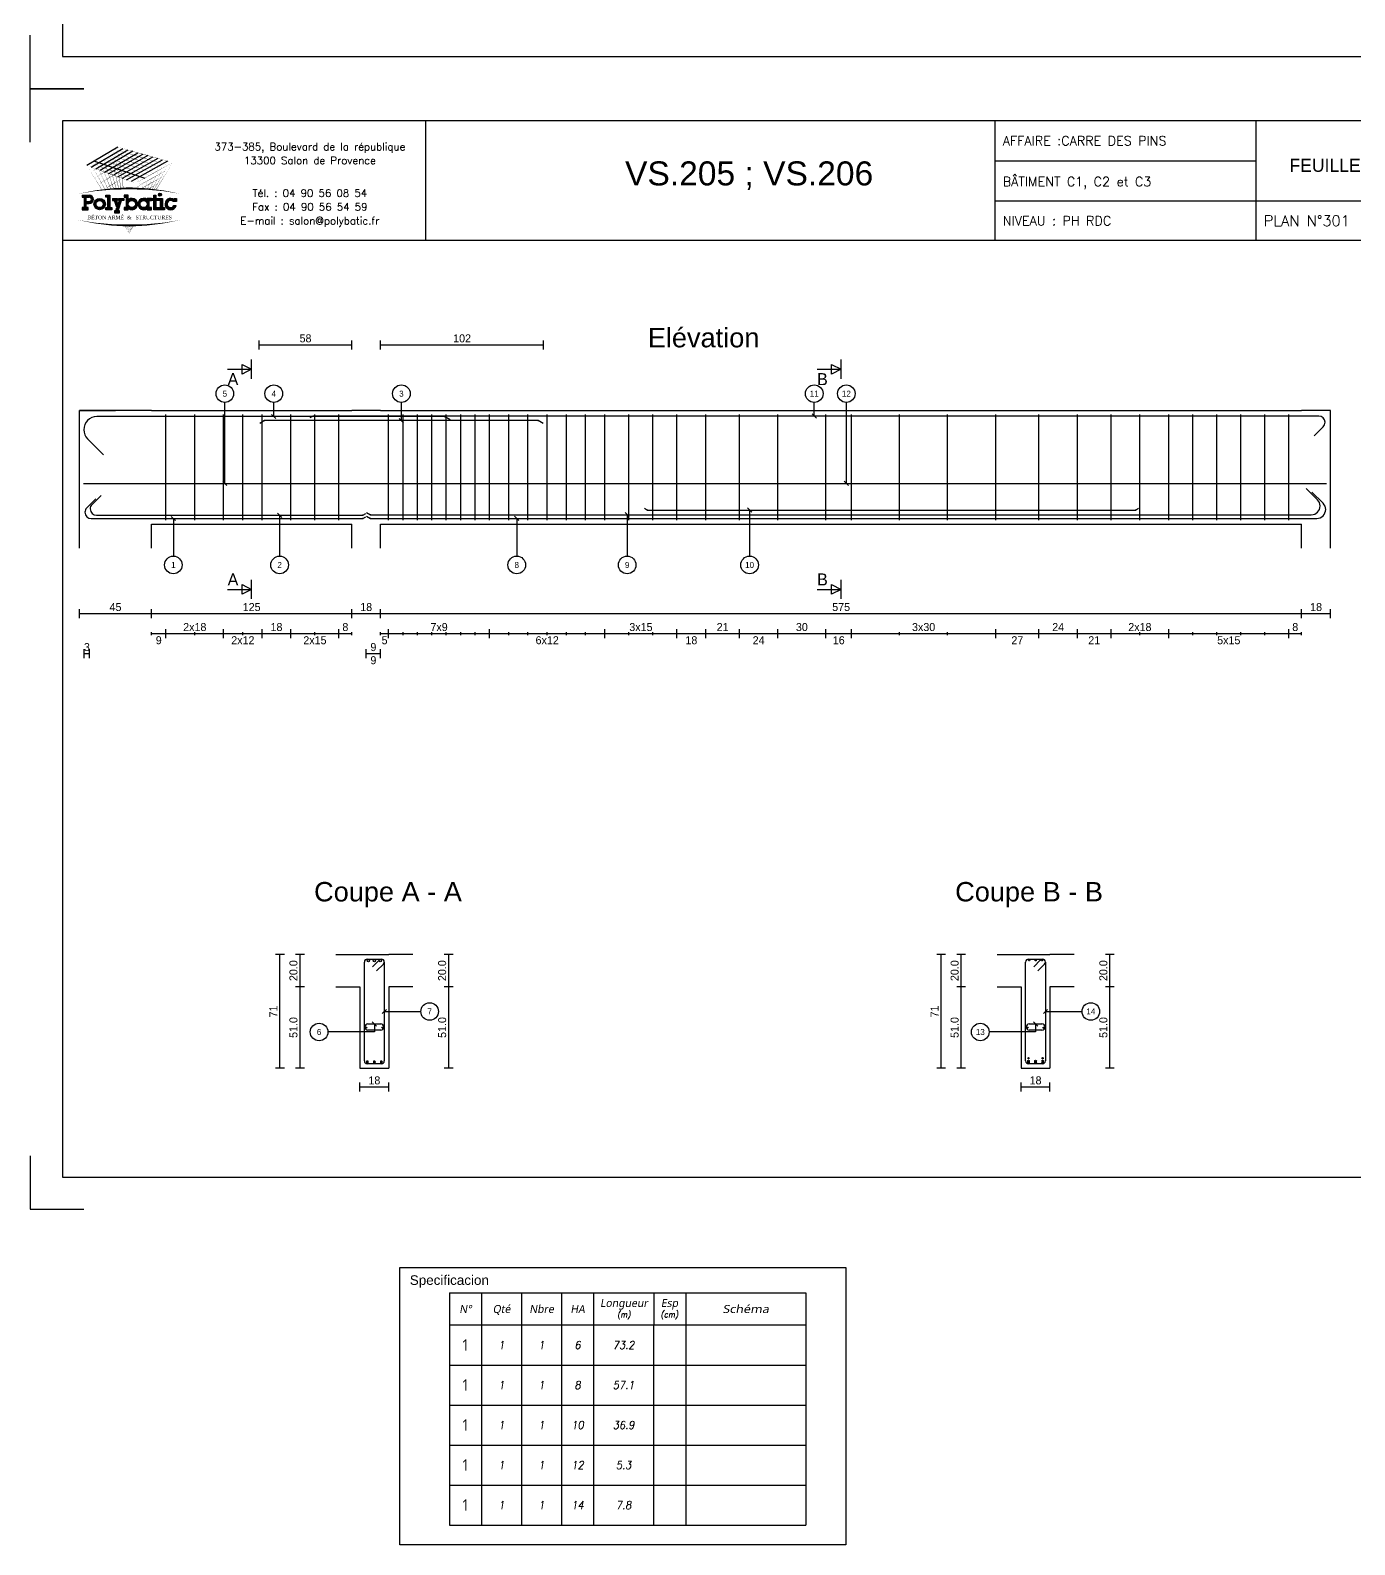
# Model space of a CAD drawing. Header units: metres. Extents: x -5618 to 118954, y -306 to 4637.
# Drawn here: x 111615 to 112442, y -306 to 640 of the extents above; entities that cross this region are included whole.
import ezdxf
from ezdxf.enums import TextEntityAlignment as Align

# ---------------------------------------------------------------- set-up
doc = ezdxf.new("R2010")
doc.units = ezdxf.units.M
for name, color, linetype in [('1', 7, 'Continuous'), ('104', 7, 'Continuous'), ('173', 7, 'Continuous'), ('5', 7, 'Continuous'), ('6', 7, 'Continuous'), ('7', 7, 'Continuous'), ('GO-FER-HA', 140, 'Continuous'), ('GO-TEXTE', 9, 'Continuous'), ('GO-TEXTE-FER', 3, 'Continuous')]:
    doc.layers.add(name, color=color, linetype=linetype)
doc.styles.add('ARIAL', font='ARIAL.TTF')
doc.styles.add('POLYBATIC', font='TIMES.TTF')
doc.styles.add('schéma', font='simplex.shx')
doc.styles.add('Tableau', font='romans.shx', dxfattribs={"width": 0.9, "oblique": 10})
doc.styles.add('Tableau2', font='trebuc.TTF', dxfattribs={"width": 0.9, "oblique": 10})

# ---------------------------------------------------------------- blocks, each defined once
blk = doc.blocks.new('A$C492E529B')
for color, points in [(140, [(1.413, 0.725, 1), (1.563, 0.725, 1)]), (256, [(-0.938, 0.7), (-1.138, 0.7), (-1.138, 0.6), (-1.038, 0.6), (-1.038, 0.1), (-1.138, 0.1), (-1.138, 0), (-0.838, 0), (-0.838, 0.1), (-0.938, 0.1)]), (256, [(-0.367, 0.45), (-0.268, 0.45), (-0.268, 0.55), (-0.523, 0.55), (-0.523, 0.45), (-0.473, 0.45), (-0.543, 0.253), (-0.612, 0.45), (-0.562, 0.45), (-0.562, 0.55), (-0.818, 0.55), (-0.818, 0.45), (-0.718, 0.45), (-0.595, 0.101), (-0.648, -0.05), (-0.718, -0.05), (-0.718, -0.15), (-0.468, -0.15), (-0.468, -0.05), (-0.543, -0.05)]), (256, [(1.393, 0.55), (1.292, 0.55), (1.292, 0.7), (1.193, 0.7), (1.193, 0.55), (1.093, 0.55), (1.093, 0.45), (1.193, 0.45), (1.193, 0), (1.393, 0), (1.393, 0.1), (1.292, 0.1), (1.292, 0.45), (1.393, 0.45)]), (256, [(1.613, 0.55), (1.413, 0.55), (1.413, 0.45), (1.513, 0.45), (1.513, 0.1), (1.413, 0.1), (1.413, 0), (1.712, 0), (1.712, 0.1), (1.613, 0.1)]), (256, [(2.13, 0.4), (2.283, 0.4), (2.283, 0.55), (2.183, 0.55), (2.183, 0.487, 3.359496), (2.272, 0.2), (2.166, 0.2, -3.125802)])]:
    blk.add_hatch(color=color).paths.add_polyline_path(points)
h = blk.add_hatch(color=256)
h.paths.add_polyline_path([(-1.983, 0.1), (-2.083, 0.1), (-2.083, 0.3), (-1.933, 0.3, 1), (-1.933, 0.7), (-2.283, 0.7), (-2.283, 0.6), (-2.183, 0.6), (-2.183, 0.1), (-2.283, 0.1), (-2.283, 0), (-1.983, 0)])
h.paths.add_polyline_path([(-2.083, 0.4), (-2.083, 0.6), (-1.933, 0.6, -1), (-1.933, 0.4)], flags=16)
h = blk.add_hatch(color=256)
h.paths.add_polyline_path([(-1.158, 0.275, 1), (-1.708, 0.275, 1)])
h.paths.add_polyline_path([(-1.608, 0.275, -1), (-1.258, 0.275, -1)], flags=16)
h = blk.add_hatch(color=256)
h.paths.add_polyline_path([(-0.047, 0.487), (-0.047, 0.7), (-0.248, 0.7), (-0.248, 0.6), (-0.147, 0.6), (-0.147, 0.1), (-0.248, 0.1), (-0.248, 0), (-0.047, 0), (-0.047, 0.063, 2.12132)])
h.paths.add_polyline_path([(-0.047, 0.275, -1), (0.303, 0.275, -1)], flags=16)
h = blk.add_hatch(color=256)
h.paths.add_polyline_path([(1.073, 0.1), (0.973, 0.1), (0.973, 0.45), (1.073, 0.45), (1.073, 0.55), (0.873, 0.55), (0.873, 0.487, 2.12132), (0.873, 0.063), (0.873, 0), (1.073, 0)])
h.paths.add_polyline_path([(0.523, 0.275, -1), (0.873, 0.275, -1)], flags=16)
for p, q in [((-0.595, 0.101), (-0.718, 0.45)), ((-0.648, -0.05), (-0.595, 0.101)), ((-0.543, 0.253), (-0.612, 0.45)), ((-0.543, -0.05), (-0.367, 0.45)), ((-0.543, 0.253), (-0.473, 0.45)), ((0.873, 0.55), (0.873, 0.487)), ((1.073, 0.55), (0.873, 0.55)), ((0.873, 0.063), (0.873, 0)), ((0.973, 0.1), (0.973, 0.45)), ((0.973, 0.45), (1.073, 0.45)), ((1.073, 0.1), (0.973, 0.1)), ((1.073, 0.45), (1.073, 0.55)), ((1.073, 0), (1.073, 0.1)), ((2.166, 0.2), (2.272, 0.2)), ((0.873, 0), (1.073, 0))]:
    blk.add_line(p, q)
for points in [[(-2.283, 0.7), (-1.933, 0.7)], [(-2.283, 0.7), (-2.283, 0.6), (-2.183, 0.6), (-2.183, 0.1), (-2.283, 0.1), (-2.283, 0), (-1.983, 0), (-1.983, 0.1), (-2.083, 0.1), (-2.083, 0.3), (-1.933, 0.3)], [(-2.083, 0.4), (-2.083, 0.6), (-1.933, 0.6)], [(-2.083, 0.4), (-1.933, 0.4)], [(-1.138, 0.7), (-0.938, 0.7), (-0.938, 0.1), (-0.838, 0.1), (-0.838, 0), (-1.138, 0), (-1.138, 0.1), (-1.038, 0.1), (-1.038, 0.6), (-1.138, 0.6), (-1.138, 0.7)], [(-0.818, 0.55), (-0.562, 0.55)], [(-0.818, 0.55), (-0.818, 0.45), (-0.718, 0.45)], [(-0.612, 0.45), (-0.562, 0.45), (-0.562, 0.55)], [(-0.523, 0.55), (-0.268, 0.55), (-0.268, 0.45), (-0.367, 0.45)], [(-0.473, 0.45), (-0.523, 0.45), (-0.523, 0.55)], [(-0.248, 0.7), (-0.248, 0.6), (-0.147, 0.6), (-0.147, 0.1), (-0.248, 0.1), (-0.248, 0), (-0.047, 0), (-0.047, 0.063)], [(-0.047, 0.487), (-0.047, 0.7), (-0.248, 0.7)], [(1.093, 0.55), (1.193, 0.55), (1.193, 0.7), (1.292, 0.7), (1.292, 0.55), (1.393, 0.55), (1.393, 0.45), (1.292, 0.45), (1.292, 0.1), (1.393, 0.1), (1.393, 0), (1.193, 0), (1.193, 0.45), (1.093, 0.45)], [(1.093, 0.45), (1.093, 0.55)], [(1.413, 0.45), (1.413, 0.55), (1.613, 0.55), (1.613, 0.1), (1.712, 0.1), (1.712, 0), (1.413, 0), (1.413, 0.1), (1.513, 0.1), (1.513, 0.45), (1.413, 0.45)], [(2.183, 0.487), (2.183, 0.55), (2.283, 0.55), (2.283, 0.4), (2.13, 0.4)], [(-0.648, -0.05), (-0.718, -0.05), (-0.718, -0.15), (-0.468, -0.15), (-0.468, -0.05), (-0.543, -0.05)]]:
    blk.add_lwpolyline(points)
at = {"color": 140}
blk.add_circle((1.488, 0.725), 0.075, dxfattribs=at)
for centre, radius in [((-1.433, 0.275), 0.275), ((-1.433, 0.275), 0.175), ((0.128, 0.275), 0.175), ((0.698, 0.275), 0.175)]:
    blk.add_circle(centre, radius)
for centre, radius, start, end in [((-1.933, 0.5), 0.2, 270, 90), ((-1.933, 0.5), 0.1, 270, 90), ((0.128, 0.275), 0.275, 230.4788, 129.5212), ((0.698, 0.275), 0.275, 50.4788, 309.5212), ((2.008, 0.275), 0.275, 50.4788, 344.17338), ((2.008, 0.275), 0.175, 45.58469, 334.62307)]:
    blk.add_arc(centre, radius, start, end)
blk = doc.blocks.new('POLYBATIC')
at = {"color": 140}
for p, q in [((-0.43, 3.281), (-1.602, 2.578)), ((-1.435, 2.518), (-0.241, 3.228)), ((-1.268, 2.457), (-0.053, 3.175)), ((0.135, 3.121), (-1.101, 2.397)), ((-0.934, 2.337), (0.323, 3.068)), ((-0.767, 2.276), (0.511, 3.015)), ((0.7, 2.962), (-0.6, 2.216)), ((-0.433, 2.156), (0.888, 2.908)), ((-1.309, 2.754), (0.586, 2.109)), ((1.076, 2.855), (-0.266, 2.095)), ((-0.099, 2.035), (1.264, 2.802)), ((1.452, 2.749), (0.067, 1.974))]:
    blk.add_line(p, q, dxfattribs=at)
for points in [[(-1.602, 2.578, 0, 0.0156, 0), (-1.016, 2.93, 0, 0, 0)], [(-1.435, 2.518, 0, 0.0156, 0), (-0.838, 2.873, 0, 0, 0)], [(-1.016, 2.93, 0.0156, 0, 0), (-0.43, 3.281, 0, 0, 0)], [(-0.039, 2.617, 0.0156, 0, 0), (-1.016, 2.93, 0, 0, 0)], [(-0.589, 1.7, 0.0131, 0, 0), (-1.016, 2.93, 0, 0, 0)], [(-0.391, 2.983, 0, 0.0156, 0), (-0.923, 2.663, 0, 0, 0)], [(0.122, 2.71, 0.0156, 0, 0), (-0.869, 3.018, 0, 0, 0)], [(-0.491, 1.706, 0.0136, 0, 0), (-0.869, 3.018, 0, 0, 0)], [(-0.838, 2.873, 0.0156, 0, 0), (-0.241, 3.228, 0, 0, 0)], [(0.283, 2.803, 0.0156, 0, 0), (-0.723, 3.105, 0, 0, 0)], [(-0.398, 1.71, 0.014, 0, 0), (-0.723, 3.105, 0, 0, 0)], [(-0.661, 2.816, 0.0156, 0, 0), (-0.053, 3.175, 0, 0, 0)], [(0.444, 2.896, 0.0156, 0, 0), (-0.576, 3.193, 0, 0, 0)], [(-0.309, 1.714, 0.0145, 0, 0), (-0.576, 3.193, 0, 0, 0)], [(-0.483, 2.759, 0.0156, 0, 0), (0.135, 3.121, 0, 0, 0)], [(0.605, 2.988, 0.0156, 0, 0), (-0.43, 3.281, 0, 0, 0)], [(-0.225, 1.716, 0.0149, 0, 0), (-0.43, 3.281, 0, 0, 0)], [(-0.305, 2.702, 0.0156, 0, 0), (0.323, 3.068, 0, 0, 0)], [(-0.128, 2.646, 0.0156, 0, 0), (0.511, 3.015, 0, 0, 0)], [(0.05, 2.589, 0.0156, 0, 0), (0.7, 2.962, 0, 0, 0)], [(0.227, 2.532, 0.0156, 0, 0), (0.888, 2.908, 0, 0, 0)], [(1.465, 2.598, 0, 0.0156, 0), (0.444, 2.896, 0, 0, 0)], [(1.641, 2.695, 0, 0.0156, 0), (0.605, 2.988, 0, 0, 0)], [(-0.684, 2.246, 0.0156, 0, 0), (-1.602, 2.578, 0, 0, 0)], [(-1.031, 1.66, 0.0111, 0, 0), (-1.602, 2.578, 0, 0, 0)], [(-1.456, 2.344, 0, 0.0156, 0), (-0.923, 2.663, 0, 0, 0)], [(-0.522, 2.339, 0.0156, 0, 0), (-1.455, 2.666, 0, 0, 0)], [(-0.913, 1.673, 0.0116, 0, 0), (-1.455, 2.666, 0, 0, 0)], [(-1.31, 2.109, 0, 0.0156, 0), (-0.831, 2.397, 0, 0, 0)], [(-0.361, 2.432, 0.0156, 0, 0), (-1.309, 2.754, 0, 0, 0)], [(-0.8, 1.684, 0.0121, 0, 0), (-1.309, 2.754, 0, 0, 0)], [(-1.268, 2.457, 0, 0.0156, 0), (-0.661, 2.816, 0, 0, 0)], [(-0.2, 2.524, 0.0156, 0, 0), (-1.162, 2.842, 0, 0, 0)], [(-0.692, 1.693, 0.0126, 0, 0), (-1.162, 2.842, 0, 0, 0)], [(-1.101, 2.397, 0, 0.0156, 0), (-0.483, 2.759, 0, 0, 0)], [(-0.934, 2.337, 0, 0.0156, 0), (-0.305, 2.702, 0, 0, 0)], [(-0.352, 2.685, 0, 0.0156, 0), (-0.831, 2.397, 0, 0, 0)], [(-0.767, 2.276, 0, 0.0156, 0), (-0.128, 2.646, 0, 0, 0)], [(-0.312, 2.386, 0, 0.0156, 0), (-0.739, 2.131, 0, 0, 0)], [(-0.6, 2.216, 0, 0.0156, 0), (0.05, 2.589, 0, 0, 0)], [(0.41, 2.012, 0, 0.0156, 0), (-0.522, 2.339, 0, 0, 0)], [(-0.433, 2.156, 0, 0.0156, 0), (0.227, 2.532, 0, 0, 0)], [(0.586, 2.109, 0, 0.0156, 0), (-0.361, 2.432, 0, 0, 0)], [(-0.266, 2.095, 0, 0.0156, 0), (0.405, 2.475, 0, 0, 0)], [(0.762, 2.207, 0, 0.0156, 0), (-0.2, 2.524, 0, 0, 0)], [(-0.099, 2.035, 0, 0.0156, 0), (0.582, 2.418, 0, 0, 0)], [(0.937, 2.305, 0, 0.0156, 0), (-0.039, 2.617, 0, 0, 0)], [(0.067, 1.974, 0, 0.0156, 0), (0.76, 2.362, 0, 0, 0)], [(1.113, 2.402, 0, 0.0156, 0), (0.122, 2.71, 0, 0, 0)], [(0.234, 1.914, 0, 0.0156, 0), (0.937, 2.305, 0, 0, 0)], [(1.289, 2.5, 0, 0.0156, 0), (0.283, 2.803, 0, 0, 0)], [(0.405, 2.475, 0.0156, 0, 0), (1.076, 2.855, 0, 0, 0)], [(0.582, 2.418, 0.0156, 0, 0), (1.264, 2.802, 0, 0, 0)], [(0.689, 1.693, 0.0083, 0, 0), (0.937, 2.305, 0, 0, 0)], [(0.76, 2.362, 0.0156, 0, 0), (1.452, 2.749, 0, 0, 0)], [(0.781, 1.685, 0.00933, 0, 0), (1.113, 2.402, 0, 0, 0)], [(0.852, 2.095, 0.0156, 0, 0), (1.491, 2.45, 0, 0, 0)], [(0.865, 1.678, 0.0103, 0, 0), (1.289, 2.5, 0, 0, 0)], [(0.937, 2.305, 0.0156, 0, 0), (1.641, 2.695, 0, 0, 0)], [(0.942, 1.67, 0.0112, 0, 0), (1.465, 2.598, 0, 0, 0)], [(1.012, 1.663, 0.012, 0, 0), (1.641, 2.695, 0, 0, 0)], [(-1.953, 1.508, 0, 0.0781, -0.053843), (0, 1.719, 0, 0, 0)], [(-1.165, 1.875, 0, 0.0156, 0), (-0.739, 2.131, 0, 0, 0)], [(-1.019, 1.641, 0, 0.0156, 0), (-0.646, 1.864, 0, 0, 0)], [(0.234, 1.914, 0, 0.0156, 0), (-0.684, 2.246, 0, 0, 0)], [(-0.273, 2.088, 0, 0.0156, 0), (-0.646, 1.864, 0, 0, 0)], [(-0.234, 1.79, 0, 0.00638, 0), (-0.365, 1.711, 0, 0.00638, 0)], [(1.953, 1.508, 0, 0.0781, 0.053843), (0, 1.719, 0, 0, 0)], [(0.213, 1.74, 0, 0.0156, 0), (0.852, 2.095, 0, 0, 0)], [(0.21, 1.716, 0.00323, 0, 0), (0.234, 1.914, 0, 0, 0)], [(0.349, 1.712, 0.00465, 0, 0), (0.41, 2.012, 0, 0, 0)], [(0.447, 1.708, 0.00693, 0.0156, 0), (0.767, 1.886, 0, 0, 0)], [(0.474, 1.706, 0.00597, 0, 0), (0.586, 2.109, 0, 0, 0)], [(0.587, 1.7, 0.00718, 0, 0), (0.762, 2.207, 0, 0, 0)], [(0.68, 1.675, 0.0156, 0, 0), (1.193, 1.96, 0, 0, 0)], [(0.765, 1.884, 0.0156, 0, 0), (1.342, 2.205, 0, 0, 0)], [(0.96, 1.668, 0.00293, 0, 0), (1.044, 1.715, 0, 0, 0)], [(-1.953, 0.523, 0, 0.0781, 0.053843), (0, 0.312, 0, 0, 0)], [(0, 0, 0, 0.00381, 0), (-0.195, 0.315, 0, 0.00381, 0)], [(0, 0, 0, 0.00368, 0), (-0.171, 0.314, 0, 0.00368, 0)], [(0, 0, 0, 0.00356, 0), (-0.149, 0.314, 0, 0.00356, 0)], [(0, 0, 0, 0.00345, 0), (-0.128, 0.313, 0, 0.00345, 0)], [(0, 0, 0, 0.00334, 0), (-0.109, 0.313, 0, 0.00334, 0)], [(0, 0, 0, 0.00324, 0), (-0.09, 0.313, 0, 0.00324, 0)], [(0, 0, 0, 0.00315, 0), (-0.073, 0.313, 0, 0.00315, 0)], [(0, 0, 0, 0.00306, 0), (-0.056, 0.313, 0, 0.00306, 0)], [(0, 0, 0, 0.00306, 0), (-0.056, 0.313, 0, 0.00306, 0)], [(0, 0, 0, 0.00298, 0), (-0.041, 0.313, 0, 0.00298, 0)], [(1.953, 0.523, 0, 0.0781, -0.053843), (0, 0.312, 0, 0, 0)], [(0, 0, 0, 0.0051, 0), (0.038, 0.313, 0, 0.0051, 0)], [(0, 0, 0, 0.00425, 0), (0.127, 0.313, 0, 0.00425, 0)], [(0, 0, 0, 0.00408, 0), (0.145, 0.314, 0, 0.00408, 0)], [(0, 0, 0, 0.00392, 0), (0.162, 0.314, 0, 0.00392, 0)], [(0, 0, 0, 0.00378, 0), (0.177, 0.314, 0, 0.00378, 0)], [(0, 0, 0, 0.00365, 0), (0.191, 0.315, 0, 0.00365, 0)], [(0, 0, 0, 0.00486, 0), (0.064, 0.313, 0, 0.00486, 0)], [(0, 0, 0, 0.00464, 0), (0.087, 0.313, 0, 0.00464, 0)], [(0, 0, 0, 0.00443, 0), (0.108, 0.313, 0, 0.00443, 0)]]:
    blk.add_lwpolyline(points, format="xyseb", dxfattribs=at)
at = {"color": 5, "xscale": 0.78125, "yscale": 0.78125, "zscale": 0.78125}
blk.add_blockref('A$C492E529B', (0, 0.91), dxfattribs=at)
at = {"lineweight": 60, "style": 'POLYBATIC'}
for s, p in [('BÉTON ARMÉ', (-1.587, 0.547)), ('STRUCTURES', (0.24, 0.547))]:
    blk.add_text(s, height=0.1406, dxfattribs=at).set_placement(p)
at = {"color": 140, "style": 'POLYBATIC'}
blk.add_text('&', height=0.141, dxfattribs=at).set_placement((0, 0.547), align=Align.CENTER)
blk = doc.blocks.new('Désignation')
at = {"layer": 'GO-TEXTE-FER'}
for p, q in [((0, 0.8), (8.9, 0.8)), ((0, 0.8), (0, 0)), ((0.8, 0.8), (0.8, 0)), ((1.8, 0.8), (1.8, 0)), ((2.8, 0.8), (2.8, 0)), ((3.6, 0.8), (3.6, 0)), ((5.1, 0.8), (5.1, 0)), ((5.9, 0.8), (5.9, 0)), ((8.9, 0.8), (8.9, 0)), ((0, 0), (8.9, 0))]:
    blk.add_line(p, q, dxfattribs=at)
at = {"layer": 'GO-TEXTE-FER', "style": 'Tableau2', "oblique": 10}
for s, p in [('N°', (0.4, 0.4)), ('Qté', (1.3, 0.4)), ('Nbre', (2.3, 0.4)), ('HA', (3.2, 0.4)), ('Longueur', (4.356, 0.55)), ('Esp', (5.494, 0.55))]:
    blk.add_text(s, height=0.2, dxfattribs=at).set_placement(p, align=Align.MIDDLE_CENTER)
at = {"layer": 'GO-TEXTE-FER', "style": 'Tableau2', "oblique": 10, "width": 1.2}
blk.add_text('Schéma', height=0.2, dxfattribs=at).set_placement((7.4, 0.4), align=Align.MIDDLE_CENTER)
at = {"layer": 'GO-TEXTE-FER', "color": 7, "style": 'Tableau', "oblique": 10, "width": 0.9}
for s, p in [('(m)', (4.356, 0.265)), ('(cm)', (5.494, 0.265))]:
    blk.add_text(s, height=0.15, dxfattribs=at).set_placement(p, align=Align.MIDDLE_CENTER)
blk = doc.blocks.new('Spécial')
at = {"layer": 'GO-TEXTE-FER'}
for p, q in [((0, 0), (0, -1)), ((0, 0), (8.9, 0)), ((0.8, 0), (0.8, -1)), ((1.8, 0), (1.8, -1)), ((2.8, 0), (2.8, -1)), ((3.6, 0), (3.6, -1)), ((5.1, 0), (5.1, -1)), ((5.9, 0), (5.9, -1)), ((8.9, 0), (8.9, -1)), ((0, -1), (8.9, -1))]:
    blk.add_line(p, q, dxfattribs=at)
at = {"layer": 'GO-TEXTE-FER', "style": 'Tableau2', "width": 0.9}
blk.add_attdef('NUMERO', text='', height=0.28, dxfattribs=at).set_placement((0.4, -0.5), align=Align.MIDDLE_CENTER)
at = {"layer": 'GO-TEXTE-FER', "style": 'Tableau', "oblique": 10, "width": 0.9}
for tag, p in [('QUANTITE', (1.3, -0.5)), ('NOMBRE', (2.3, -0.5)), ('NUANCE', (3.2, -0.5)), ('LONGUEUR', (4.35, -0.5)), ('ESPACEMENTS', (5.5, -0.5))]:
    blk.add_attdef(tag, text='', height=0.2, dxfattribs=at).set_placement(p, align=Align.MIDDLE_CENTER)

msp = doc.modelspace()

# ---------------------------------------------------------------- linework, layer by layer
for p, q in [((112217.17, 583.81), (112217.17, 508.87)), ((112380.14, 583.84), (112380.14, 508.87)), ((112217.17, 558.81), (112380.14, 558.81)), ((112217.17, 533.82), (112380.14, 533.82)), ((112380.14, 533.84), (112584.99, 533.84))]:
    msp.add_line(p, q)
for points in [[(111635.08, 1573.71), (111635.08, 623.81), (112994.95, 623.81), (112994.95, 1573.71)], [(111635.08, 583.81), (111635.08, -76.12), (112584.99, -76.12), (112584.99, 583.81)], [(111845.72, -132.43), (112124.25, -132.43), (112124.25, -305.68), (111845.72, -305.68)]]:
    msp.add_lwpolyline(points, close=True)
for points in [[(111648.42, 603.81), (111615.09, 603.81), (111615.09, 637.14)], [(111615.09, 570.48), (111615.09, 603.81), (111648.42, 603.81)], [(111861.73, 583.81), (111861.73, 508.87)], [(112584.99, 508.87), (111635.08, 508.87)], [(111615.09, -62.79), (111615.09, -96.12), (111648.42, -96.12)]]:
    msp.add_lwpolyline(points)
at = {"layer": '1', "color": 1}
for points in [[(111648.27, 357.21), (111824.77, 357.21)], [(111824.77, 357.21), (112424.27, 357.21)], [(112418.66, 347.05), (112411.59, 354.12)], [(112422.16, 344.8), (112415.09, 351.87)], [(111655.97, 347.63), (111650.31, 341.97)], [(111652.47, 341.26), (111652.47, 341.26)], [(111659.27, 349.68), (111653.61, 344.02)], [(111998.42, 341.76), (112000.41, 340.61)], [(112000.41, 340.61), (112304.99, 340.61)], [(112304.99, 340.61), (112306.98, 341.76)], [(112420.27, 343.16), (112420.27, 343.16)], [(112423.77, 340.91), (112423.77, 340.91)], [(111649.17, 339.21), (111649.17, 339.21)], [(111653.07, 335.31), (111822.58, 335.31)], [(111656.37, 337.36), (111822.58, 337.36)], [(111822.58, 337.36), (111824.57, 338.51)], [(111822.58, 335.31), (111824.57, 336.46)], [(111825.02, 339.1), (111827.5, 337.66)], [(111825.02, 336.85), (111827.5, 335.41)], [(111827.5, 337.66), (112414.77, 337.66)], [(111827.5, 335.41), (112418.27, 335.41)], [(111825.88, 19.59), (111833.88, 19.59)], [(112238.65, 19.59), (112246.65, 19.59)], [(111823.98, 17.69), (111823.98, 17.69)], [(111830.88, 15.79), (111825.88, 15.79)], [(111833.88, 15.79), (111828.88, 15.79)], [(111835.78, 17.69), (111835.78, 17.69)], [(112236.75, 17.69), (112236.75, 17.69)], [(112243.65, 15.79), (112238.65, 15.79)], [(112246.65, 15.79), (112241.65, 15.79)], [(112248.55, 17.69), (112248.55, 17.69)]]:
    msp.add_lwpolyline(points, dxfattribs=at)
for centre, radius in [((111824.78, 17.29), 0.4), ((111834.98, 17.29), 0.4), ((112237.55, 17.29), 0.4), ((112247.75, 17.29), 0.4), ((111825.48, -3.81), 0.4), ((111825.48, -4.61), 0.4), ((111829.88, -3.81), 0.4), ((111829.88, -4.61), 0.4), ((111834.28, -3.81), 0.4), ((111834.28, -4.61), 0.4), ((112238.25, -3.51), 0.5), ((112238.25, -4.51), 0.5), ((112238.25, -1.81), 0.4), ((112242.65, -3.51), 0.5), ((112242.65, -4.51), 0.5), ((112247.05, -3.51), 0.5), ((112247.05, -4.51), 0.5), ((112247.05, -1.81), 0.4)]:
    msp.add_circle(centre, radius, dxfattribs=at)
for centre, radius, start, end in [((111653.07, 339.21), 3.9, 135, 180), ((111656.37, 341.26), 3.9, 135, 180), ((111656.37, 341.26), 3.9, 180, 270), ((112414.77, 343.16), 5.5, 270, 0), ((112418.27, 340.91), 5.5, 270, 0), ((112414.77, 343.16), 5.5, 0, 45), ((112418.27, 340.91), 5.5, 0, 45), ((111653.07, 339.21), 3.9, 180, 270), ((111825.88, 17.69), 1.9, 90, 180), ((111833.88, 17.69), 1.9, 0, 90), ((112238.65, 17.69), 1.9, 90, 180), ((112246.65, 17.69), 1.9, 0, 90), ((111825.88, 17.69), 1.9, 180, 270), ((111833.88, 17.69), 1.9, 270, 0), ((112238.65, 17.69), 1.9, 180, 270), ((112246.65, 17.69), 1.9, 270, 0)]:
    msp.add_arc(centre, radius, start, end, dxfattribs=at)
for p in [(112000.41, 340.61), (112304.99, 340.61), (111822.58, 337.36), (111822.58, 335.31), (111827.5, 337.66), (111827.5, 335.41)]:
    msp.add_point(p, dxfattribs=at)
at = {"layer": '104', "color": 104}
for points in [[(111738.27, 428.56), (111753.27, 428.56)], [(111753.27, 422.56), (111753.27, 434.56)], [(112106.27, 428.56), (112121.27, 428.56)], [(112121.27, 422.56), (112121.27, 434.56)], [(111753.27, 285.06), (111753.27, 297.06)], [(112121.27, 285.06), (112121.27, 297.06)], [(111738.27, 291.06), (111753.27, 291.06)], [(112106.27, 291.06), (112121.27, 291.06)]]:
    msp.add_lwpolyline(points, dxfattribs=at)
for points in [[(111753.27, 428.56), (111747.27, 425.56), (111747.27, 431.56), (111753.27, 428.56)], [(112121.27, 428.56), (112115.27, 425.56), (112115.27, 431.56), (112121.27, 428.56)], [(111753.27, 291.06), (111747.27, 288.06), (111747.27, 294.06), (111753.27, 291.06)], [(112121.27, 291.06), (112115.27, 288.06), (112115.27, 294.06), (112121.27, 291.06)]]:
    msp.add_lwpolyline(points, close=True, dxfattribs=at)
at = {"layer": '173', "color": 173}
for points in [[(111873.67, 399.01), (111656.67, 399.01)], [(111699.77, 334.31), (111699.77, 400.31)], [(111717.77, 334.31), (111717.77, 400.31)], [(111735.77, 334.31), (111735.77, 400.31)], [(111747.77, 334.31), (111747.77, 400.31)], [(111759.77, 334.31), (111759.77, 400.31)], [(111777.77, 334.31), (111777.77, 400.31)], [(111791.68, 399.31), (111789.69, 398.17)], [(112419.47, 399.31), (111791.68, 399.31)], [(111792.77, 334.31), (111792.77, 400.31)], [(111807.77, 334.31), (111807.77, 400.31)], [(111838.77, 334.31), (111838.77, 400.31)], [(111847.77, 334.31), (111847.77, 400.31)], [(111856.77, 334.31), (111856.77, 400.31)], [(111865.77, 334.31), (111865.77, 400.31)], [(111877.15, 397.01), (111873.67, 399.01)], [(111874.77, 334.31), (111874.77, 400.31)], [(111883.77, 334.31), (111883.77, 400.31)], [(111892.77, 334.31), (111892.77, 400.31)], [(111901.77, 334.31), (111901.77, 400.31)], [(111913.77, 334.31), (111913.77, 400.31)], [(111925.77, 334.31), (111925.77, 400.31)], [(111937.77, 334.31), (111937.77, 400.31)], [(111949.77, 334.31), (111949.77, 400.31)], [(111961.77, 334.31), (111961.77, 400.31)], [(111973.77, 334.31), (111973.77, 400.31)], [(111988.77, 334.31), (111988.77, 400.31)], [(112003.77, 334.31), (112003.77, 400.31)], [(112018.77, 334.31), (112018.77, 400.31)], [(112036.77, 334.31), (112036.77, 400.31)], [(112057.77, 334.31), (112057.77, 400.31)], [(112081.77, 334.31), (112081.77, 400.31)], [(112111.77, 334.31), (112111.77, 400.31)], [(112127.77, 334.31), (112127.77, 400.31)], [(112157.77, 334.31), (112157.77, 400.31)], [(112187.77, 334.31), (112187.77, 400.31)], [(112217.77, 334.31), (112217.77, 400.31)], [(112244.77, 334.31), (112244.77, 400.31)], [(112268.77, 334.31), (112268.77, 400.31)], [(112289.77, 334.31), (112289.77, 400.31)], [(112307.77, 334.31), (112307.77, 400.31)], [(112325.77, 334.31), (112325.77, 400.31)], [(112340.77, 334.31), (112340.77, 400.31)], [(112355.77, 334.31), (112355.77, 400.31)], [(112370.77, 334.31), (112370.77, 400.31)], [(112385.77, 334.31), (112385.77, 400.31)], [(112400.77, 334.31), (112400.77, 400.31)], [(111648.47, 390.81), (111648.47, 390.81)], [(112416.57, 387), (112422.22, 392.66)], [(112423.37, 395.41), (112423.37, 395.41)], [(111650.87, 385.02), (111660.77, 375.12)], [(111823.68, -3.51), (111823.68, 58.29)], [(111825.48, 60.09), (111834.28, 60.09)], [(111828.77, 55.32), (111833.01, 59.57)], [(111835.55, 57.02), (111831.31, 52.78)], [(111834.28, 60.09), (111834.28, 60.09)], [(111836.08, 58.29), (111836.08, -3.51)], [(111836.08, 58.29), (111836.08, 58.29)], [(112236.45, -3.51), (112236.45, 58.29)], [(112238.25, 60.09), (112247.05, 60.09)], [(112241.54, 55.32), (112245.78, 59.57)], [(112248.33, 57.02), (112244.08, 52.78)], [(112247.05, 60.09), (112247.05, 60.09)], [(112248.85, 58.29), (112248.85, -3.51)], [(112248.85, 58.29), (112248.85, 58.29)], [(111834.28, -5.31), (111825.48, -5.31)], [(112247.05, -5.31), (112238.25, -5.31)]]:
    msp.add_lwpolyline(points, dxfattribs=at)
for centre, radius in [((111826.18, 59.09), 0.7), ((111829.88, 59.09), 0.7), ((111833.58, 59.09), 0.7), ((112238.65, 59.39), 0.4), ((112242.65, 59.39), 0.4), ((112246.65, 59.39), 0.4)]:
    msp.add_circle(centre, radius, dxfattribs=at)
for centre, radius, start, end in [((111656.67, 390.81), 8.2, 90, 180), ((112419.47, 395.41), 3.9, 0, 90), ((111656.67, 390.81), 8.2, 180, 225), ((112419.47, 395.41), 3.9, 315, 0), ((111825.48, 58.29), 1.8, 90, 180), ((111834.28, 58.29), 1.8, 90, 135), ((111834.28, 58.29), 1.8, 0, 90), ((111834.28, 58.29), 1.8, 315, 0), ((112238.25, 58.29), 1.8, 90, 180), ((112247.05, 58.29), 1.8, 90, 135), ((112247.05, 58.29), 1.8, 0, 90), ((112247.05, 58.29), 1.8, 315, 0), ((111825.48, -3.51), 1.8, 180, 270), ((111834.28, -3.51), 1.8, 270, 0), ((112238.25, -3.51), 1.8, 180, 270), ((112247.05, -3.51), 1.8, 270, 0)]:
    msp.add_arc(centre, radius, start, end, dxfattribs=at)
for p in [(111791.68, 399.31), (111873.67, 399.01)]:
    msp.add_point(p, dxfattribs=at)
at = {"layer": '5', "color": 5}
for points in [[(111758.04, 440.98), (111758.04, 446.48)], [(111815.77, 440.98), (111815.77, 446.48)], [(111833.77, 440.98), (111833.77, 446.48)], [(111935.49, 440.98), (111935.49, 446.48)], [(111758.04, 443.73), (111815.77, 443.73)], [(111833.77, 443.73), (111935.49, 443.73)], [(111761.32, 396.46), (111758.34, 394.75)], [(111932.22, 396.46), (111761.32, 396.46)], [(111935.19, 394.75), (111932.22, 396.46)], [(111645.77, 273.15), (111645.77, 278.65)], [(111645.77, 275.9), (111690.77, 275.9)], [(111690.77, 273.15), (111690.77, 278.65)], [(111690.77, 275.9), (111815.77, 275.9)], [(111815.77, 273.15), (111815.77, 278.65)], [(111815.77, 275.9), (111833.77, 275.9)], [(111833.77, 273.15), (111833.77, 278.65)], [(111833.77, 275.9), (112408.77, 275.9)], [(112408.77, 273.15), (112408.77, 278.65)], [(112408.77, 275.9), (112426.77, 275.9)], [(112426.77, 273.15), (112426.77, 278.65)], [(111699.77, 260.65), (111699.77, 266.15)], [(111735.77, 260.65), (111735.77, 266.15)], [(111759.77, 260.65), (111759.77, 266.15)], [(111777.77, 260.65), (111777.77, 266.15)], [(111807.77, 260.65), (111807.77, 266.15)], [(111838.77, 260.65), (111838.77, 266.15)], [(111901.77, 260.65), (111901.77, 266.15)], [(111973.77, 260.65), (111973.77, 266.15)], [(112018.77, 260.65), (112018.77, 266.15)], [(112036.77, 260.65), (112036.77, 266.15)], [(112057.77, 260.65), (112057.77, 266.15)], [(112081.77, 260.65), (112081.77, 266.15)], [(112111.77, 260.65), (112111.77, 266.15)], [(112127.77, 260.65), (112127.77, 266.15)], [(112217.77, 260.65), (112217.77, 266.15)], [(112244.77, 260.65), (112244.77, 266.15)], [(112268.77, 260.65), (112268.77, 266.15)], [(112289.77, 260.65), (112289.77, 266.15)], [(112325.77, 260.65), (112325.77, 266.15)], [(112400.77, 260.65), (112400.77, 266.15)], [(111690.77, 262.48), (111690.77, 264.31)], [(111690.77, 263.4), (111699.77, 263.4)], [(111699.77, 262.48), (111699.77, 264.31)], [(111699.77, 263.4), (111717.77, 263.4)], [(111699.77, 263.4), (111735.77, 263.4)], [(111717.77, 262.48), (111717.77, 264.31)], [(111717.77, 263.4), (111735.77, 263.4)], [(111735.77, 262.48), (111735.77, 264.31)], [(111735.77, 263.4), (111747.77, 263.4)], [(111735.77, 263.4), (111759.77, 263.4)], [(111747.77, 262.48), (111747.77, 264.31)], [(111747.77, 263.4), (111759.77, 263.4)], [(111759.77, 262.48), (111759.77, 264.31)], [(111759.77, 263.4), (111777.77, 263.4)], [(111777.77, 262.48), (111777.77, 264.31)], [(111777.77, 263.4), (111792.77, 263.4)], [(111777.77, 263.4), (111807.77, 263.4)], [(111792.77, 262.48), (111792.77, 264.31)], [(111792.77, 263.4), (111807.77, 263.4)], [(111807.77, 262.48), (111807.77, 264.31)], [(111807.77, 263.4), (111815.77, 263.4)], [(111815.77, 262.48), (111815.77, 264.31)], [(111833.77, 262.48), (111833.77, 264.31)], [(111833.77, 263.4), (111838.77, 263.4)], [(111838.77, 262.48), (111838.77, 264.31)], [(111838.77, 263.4), (111847.77, 263.4)], [(111838.77, 263.4), (111901.77, 263.4)], [(111847.77, 262.48), (111847.77, 264.31)], [(111847.77, 263.4), (111856.77, 263.4)], [(111856.77, 262.48), (111856.77, 264.31)], [(111856.77, 263.4), (111865.77, 263.4)], [(111865.77, 262.48), (111865.77, 264.31)], [(111865.77, 263.4), (111874.77, 263.4)], [(111874.77, 262.48), (111874.77, 264.31)], [(111874.77, 263.4), (111883.77, 263.4)], [(111883.77, 262.48), (111883.77, 264.31)], [(111883.77, 263.4), (111892.77, 263.4)], [(111892.77, 262.48), (111892.77, 264.31)], [(111892.77, 263.4), (111901.77, 263.4)], [(111901.77, 262.48), (111901.77, 264.31)], [(111901.77, 263.4), (111913.77, 263.4)], [(111901.77, 263.4), (111973.77, 263.4)], [(111913.77, 262.48), (111913.77, 264.31)], [(111913.77, 263.4), (111925.77, 263.4)], [(111925.77, 262.48), (111925.77, 264.31)], [(111925.77, 263.4), (111937.77, 263.4)], [(111937.77, 262.48), (111937.77, 264.31)], [(111937.77, 263.4), (111949.77, 263.4)], [(111949.77, 262.48), (111949.77, 264.31)], [(111949.77, 263.4), (111961.77, 263.4)], [(111961.77, 262.48), (111961.77, 264.31)], [(111961.77, 263.4), (111973.77, 263.4)], [(111973.77, 262.48), (111973.77, 264.31)], [(111973.77, 263.4), (111988.77, 263.4)], [(111973.77, 263.4), (112018.77, 263.4)], [(111988.77, 262.48), (111988.77, 264.31)], [(111988.77, 263.4), (112003.77, 263.4)], [(112003.77, 262.48), (112003.77, 264.31)], [(112003.77, 263.4), (112018.77, 263.4)], [(112018.77, 262.48), (112018.77, 264.31)], [(112018.77, 263.4), (112036.77, 263.4)], [(112036.77, 262.48), (112036.77, 264.31)], [(112036.77, 263.4), (112057.77, 263.4)], [(112057.77, 262.48), (112057.77, 264.31)], [(112057.77, 263.4), (112081.77, 263.4)], [(112081.77, 262.48), (112081.77, 264.31)], [(112081.77, 263.4), (112111.77, 263.4)], [(112111.77, 262.48), (112111.77, 264.31)], [(112111.77, 263.4), (112127.77, 263.4)], [(112127.77, 262.48), (112127.77, 264.31)], [(112127.77, 263.4), (112157.77, 263.4)], [(112127.77, 263.4), (112217.77, 263.4)], [(112157.77, 262.48), (112157.77, 264.31)], [(112157.77, 263.4), (112187.77, 263.4)], [(112187.77, 262.48), (112187.77, 264.31)], [(112187.77, 263.4), (112217.77, 263.4)], [(112217.77, 262.48), (112217.77, 264.31)], [(112217.77, 263.4), (112244.77, 263.4)], [(112244.77, 262.48), (112244.77, 264.31)], [(112244.77, 263.4), (112268.77, 263.4)], [(112268.77, 262.48), (112268.77, 264.31)], [(112268.77, 263.4), (112289.77, 263.4)], [(112289.77, 262.48), (112289.77, 264.31)], [(112289.77, 263.4), (112307.77, 263.4)], [(112289.77, 263.4), (112325.77, 263.4)], [(112307.77, 262.48), (112307.77, 264.31)], [(112307.77, 263.4), (112325.77, 263.4)], [(112325.77, 262.48), (112325.77, 264.31)], [(112325.77, 263.4), (112340.77, 263.4)], [(112325.77, 263.4), (112400.77, 263.4)], [(112340.77, 262.48), (112340.77, 264.31)], [(112340.77, 263.4), (112355.77, 263.4)], [(112355.77, 262.48), (112355.77, 264.31)], [(112355.77, 263.4), (112370.77, 263.4)], [(112370.77, 262.48), (112370.77, 264.31)], [(112370.77, 263.4), (112385.77, 263.4)], [(112385.77, 262.48), (112385.77, 264.31)], [(112385.77, 263.4), (112400.77, 263.4)], [(112400.77, 262.48), (112400.77, 264.31)], [(112400.77, 263.4), (112408.77, 263.4)], [(112408.77, 262.48), (112408.77, 264.31)], [(111648.77, 248.15), (111648.77, 253.65)], [(111648.77, 250.9), (111652.07, 250.9)], [(111652.07, 248.15), (111652.07, 253.65)], [(111824.77, 248.15), (111824.77, 253.65)], [(111824.77, 250.9), (111833.77, 250.9)], [(111833.77, 248.15), (111833.77, 253.65)], [(111773.71, 62.89), (111768.21, 62.89)], [(111770.96, -8.11), (111770.96, 62.89)], [(111786.21, 62.89), (111780.71, 62.89)], [(111783.46, 42.89), (111783.46, 62.89)], [(111879.05, 62.89), (111873.55, 62.89)], [(111876.3, 42.89), (111876.3, 62.89)], [(112186.49, 62.89), (112180.99, 62.89)], [(112183.74, -8.11), (112183.74, 62.89)], [(112198.99, 62.89), (112193.49, 62.89)], [(112196.24, 42.89), (112196.24, 62.89)], [(112291.82, 62.89), (112286.32, 62.89)], [(112289.07, 42.89), (112289.07, 62.89)], [(111786.21, 42.89), (111780.71, 42.89)], [(111783.46, -8.11), (111783.46, 42.89)], [(111879.05, 42.89), (111873.55, 42.89)], [(111876.3, -8.11), (111876.3, 42.89)], [(112198.99, 42.89), (112193.49, 42.89)], [(112196.24, -8.11), (112196.24, 42.89)], [(112291.82, 42.89), (112286.32, 42.89)], [(112289.07, -8.11), (112289.07, 42.89)], [(111773.71, -8.11), (111768.21, -8.11)], [(111786.21, -8.11), (111780.71, -8.11)], [(111879.05, -8.11), (111873.55, -8.11)], [(112186.49, -8.11), (112180.99, -8.11)], [(112198.99, -8.11), (112193.49, -8.11)], [(112291.82, -8.11), (112286.32, -8.11)], [(111820.88, -22.52), (111820.88, -17.02)], [(111838.88, -22.52), (111838.88, -17.02)], [(112233.65, -22.52), (112233.65, -17.02)], [(112251.65, -22.52), (112251.65, -17.02)], [(111820.88, -19.77), (111838.88, -19.77)], [(112233.65, -19.77), (112251.65, -19.77)]]:
    msp.add_lwpolyline(points, dxfattribs=at)
for p in [(111761.32, 396.46), (111932.22, 396.46)]:
    msp.add_point(p, dxfattribs=at)
at = {"layer": '6', "color": 6}
for points in [[(111736.52, 357.21), (111736.52, 407.81)], [(111767.08, 399.01), (111767.08, 407.81)], [(111846.77, 396.46), (111846.77, 407.81)], [(112104.48, 399.31), (112104.48, 407.81)], [(112124.52, 357.21), (112124.52, 407.81)], [(111765.76, 400.34), (111768.41, 397.69)], [(111845.44, 397.79), (111848.09, 395.14)], [(112103.15, 400.64), (112105.81, 397.99)], [(111735.19, 358.54), (111737.84, 355.89)], [(112123.19, 358.54), (112125.84, 355.89)], [(112065.44, 339.29), (112062.79, 341.94)], [(112064.12, 340.61), (112064.12, 311.81)], [(111705.71, 333.99), (111703.06, 336.64)], [(111704.38, 335.31), (111704.38, 311.81)], [(111772.04, 336.04), (111769.39, 338.69)], [(111770.72, 337.36), (111770.72, 311.81)], [(111920.09, 334.09), (111917.44, 336.74)], [(111918.77, 335.41), (111918.77, 311.81)], [(111989.04, 336.34), (111986.38, 338.99)], [(111987.71, 337.66), (111987.71, 311.81)], [(111837.41, 28.72), (111834.76, 26.07)], [(112250.18, 28.72), (112247.53, 26.07)], [(111831.21, 18.27), (111828.56, 20.92)], [(111829.88, 19.59), (111829.88, 14.59)], [(111836.08, 27.39), (111858.88, 27.39)], [(112243.98, 18.27), (112241.33, 20.92)], [(112242.65, 19.59), (112242.65, 14.59)], [(112248.85, 27.39), (112271.65, 27.39)], [(111829.88, 14.59), (111800.88, 14.59)], [(112242.65, 14.59), (112213.65, 14.59)]]:
    msp.add_lwpolyline(points, dxfattribs=at)
for centre in [(111736.52, 413.31), (111767.08, 413.31), (111846.77, 413.31), (112104.48, 413.31), (112124.52, 413.31), (111704.38, 306.31), (111770.72, 306.31), (111918.77, 306.31), (111987.71, 306.31), (112064.12, 306.31), (111864.38, 27.39), (112277.15, 27.39), (111795.38, 14.59), (112208.15, 14.59)]:
    msp.add_circle(centre, 5.5, dxfattribs=at)
at = {"layer": '7', "color": 7}
for points in [[(111690.77, 402.81), (111645.77, 402.81)], [(111645.77, 316.81), (111645.77, 402.81)], [(111645.77, 402.81), (111668.27, 402.81)], [(111690.77, 402.81), (111815.77, 402.81)], [(111833.77, 402.81), (111815.77, 402.81)], [(111833.77, 402.81), (112408.77, 402.81)], [(112426.77, 402.81), (112408.77, 402.81)], [(112426.77, 402.81), (112417.77, 402.81)], [(112426.77, 316.81), (112426.77, 402.81)], [(111645.77, 316.81), (111645.77, 331.81)], [(111690.77, 331.81), (111815.77, 331.81)], [(111690.77, 316.81), (111690.77, 331.81)], [(111815.77, 316.81), (111815.77, 331.81)], [(111833.77, 331.81), (112408.77, 331.81)], [(111833.77, 316.81), (111833.77, 331.81)], [(112408.77, 316.81), (112408.77, 331.81)], [(112426.77, 316.81), (112426.77, 331.81)], [(111805.88, 62.89), (111820.88, 62.89)], [(111820.88, 62.89), (111838.88, 62.89)], [(111853.88, 62.89), (111838.88, 62.89)], [(112218.65, 62.89), (112233.65, 62.89)], [(112233.65, 62.89), (112251.65, 62.89)], [(112266.65, 62.89), (112251.65, 62.89)], [(111805.88, 42.89), (111820.88, 42.89)], [(111820.88, 42.89), (111820.88, -8.11)], [(111853.88, 42.89), (111838.88, 42.89)], [(111838.88, 42.89), (111838.88, -8.11)], [(112218.65, 42.89), (112233.65, 42.89)], [(112233.65, 42.89), (112233.65, -8.11)], [(112266.65, 42.89), (112251.65, 42.89)], [(112251.65, 42.89), (112251.65, -8.11)], [(111820.88, -8.11), (111838.88, -8.11)], [(112233.65, -8.11), (112251.65, -8.11)]]:
    msp.add_lwpolyline(points, dxfattribs=at)

# ---------------------------------------------------------------- block references
at = {"xscale": 16.49835000000894, "yscale": 16.49834999989253, "zscale": 16.49835000000003}
msp.add_blockref('POLYBATIC', (111676.85, 513.19), dxfattribs=at)
at = {"layer": 'GO-FER-HA', "xscale": 25, "yscale": 25, "zscale": 25}
msp.add_blockref('Désignation', (111876.76, -168.44), dxfattribs=at)
at = {"layer": 'GO-FER-HA', "xscale": 24.99585865624249, "yscale": 24.99585865560221, "zscale": 24.9958586556}
for p, values in [((111876.76, -168.44), {'NUMERO': '1', 'QUANTITE': '1', 'NOMBRE': '1', 'NUANCE': '6', 'LONGUEUR': '73.2'}), ((111876.76, -193.44), {'NUMERO': '1', 'QUANTITE': '1', 'NOMBRE': '1', 'NUANCE': '8', 'LONGUEUR': '57.1'}), ((111876.76, -218.43), {'NUMERO': '1', 'QUANTITE': '1', 'NOMBRE': '1', 'NUANCE': '10', 'LONGUEUR': '36.9'}), ((111876.76, -243.43), {'NUMERO': '1', 'QUANTITE': '1', 'NOMBRE': '1', 'NUANCE': '12', 'LONGUEUR': '5.3'}), ((111876.76, -268.42), {'NUMERO': '1', 'QUANTITE': '1', 'NOMBRE': '1', 'NUANCE': '14', 'LONGUEUR': '7.8'})]:
    msp.add_blockref('Spécial', p, dxfattribs=at).add_auto_attribs(values)

# ---------------------------------------------------------------- texts
at = {"style": 'schéma'}
for s, p in [('373-385, Boulevard de la république', (111789.61, 565.27)), ('13300 Salon de Provence', (111789.61, 556.64)), ('Tél. : 04 90 56 08 54', (111789.61, 536.26)), ('Fax : 04 90 56 54 59', (111789.61, 527.63)), ('E-mail : salon@polybatic.fr', (111789.61, 519))]:
    msp.add_text(s, height=4.6662, dxfattribs=at).set_placement(p, align=Align.CENTER)
for s, height, style, p in [('AFFAIRE :CARRE DES PINS', 5.8328, 'schéma', (112222.17, 568.4)), ('VS.205 ; VS.206', 15, 'ARIAL', (111986.38, 543.39)), ('BÂTIMENT C1, C2 et C3', 5.8328, 'schéma', (112222.17, 542.84)), ('NIVEAU : PH RDC', 5.8328, 'schéma', (112222.17, 518.4)), ('PLAN N°301', 6.666, 'schéma', (112385.14, 517.98))]:
    msp.add_text(s, height=height, dxfattribs=dict(style=style)).set_placement(p)
at = {"linetype": 'ByBlock', "lineweight": -3, "ltscale": 4.5}
msp.add_text('FEUILLE N° 110', height=8.2, dxfattribs=at).set_placement((112401.14, 551.84))
at = {"style": 'ARIAL'}
for s, height, p in [('Elévation', 12.129, (112035.41, 448.3)), ('Coupe A - A', 12.1293, (111838.38, 102.2)), ('Coupe B - B', 12.1293, (112238.6, 102.2))]:
    msp.add_text(s, height=height, dxfattribs=at).set_placement(p, align=Align.MIDDLE_CENTER)
at = {"layer": '104', "color": 104}
for s, p in [('A', (111738.27, 426.12)), ('B', (112106.27, 426.12))]:
    msp.add_text(s, height=7.5, dxfattribs=at).set_placement(p, align=Align.TOP_LEFT)
for s, p in [('A', (111738.27, 293.51)), ('B', (112106.27, 293.51))]:
    msp.add_text(s, height=7.5, dxfattribs=at).set_placement(p)
at = {"layer": '5', "color": 5}
for s, p in [('58', (111786.9, 445.35)), ('102', (111884.63, 445.35)), ('45', (111668.27, 277.52)), ('125', (111753.27, 277.52)), ('18', (111824.77, 277.52)), ('575', (112121.27, 277.52)), ('18', (112417.77, 277.52)), ('2x18', (111717.77, 265.02)), ('18', (111768.77, 265.02)), ('8', (111811.77, 265.02)), ('7x9', (111870.27, 265.02)), ('3x15', (111996.27, 265.02)), ('21', (112047.27, 265.02)), ('30', (112096.77, 265.02)), ('3x30', (112172.77, 265.02)), ('24', (112256.77, 265.02)), ('2x18', (112307.77, 265.02)), ('8', (112404.77, 265.02)), ('3', (111650.42, 252.52)), ('9', (111829.27, 252.52)), ('18', (111829.88, -18.15)), ('18', (112242.65, -18.15))]:
    msp.add_text(s, height=5, dxfattribs=at).set_placement(p, align=Align.CENTER)
for s, p in [('9', (111695.27, 261.78)), ('2x12', (111747.77, 261.78)), ('2x15', (111792.77, 261.78)), ('5', (111836.27, 261.78)), ('6x12', (111937.77, 261.78)), ('18', (112027.77, 261.78)), ('24', (112069.77, 261.78)), ('16', (112119.77, 261.78)), ('27', (112231.27, 261.78)), ('21', (112279.27, 261.78)), ('5x15', (112363.27, 261.78)), ('9', (111829.27, 249.28))]:
    msp.add_text(s, height=5, dxfattribs=at).set_placement(p, align=Align.TOP_CENTER)
for s, p in [('20.0', (111781.84, 52.89)), ('20.0', (111874.68, 52.89)), ('20.0', (112194.62, 52.89)), ('20.0', (112287.45, 52.89)), ('71', (111769.34, 27.39)), ('71', (112182.12, 27.39)), ('51.0', (111781.84, 17.39)), ('51.0', (111874.68, 17.39)), ('51.0', (112194.62, 17.39)), ('51.0', (112287.45, 17.39))]:
    msp.add_text(s, height=5, rotation=90, dxfattribs=at).set_placement(p, align=Align.CENTER)
at = {"layer": '6', "color": 6}
for s, p in [('5', (111736.52, 413.31)), ('4', (111767.08, 413.31)), ('3', (111846.77, 413.31)), ('11', (112104.48, 413.31)), ('12', (112124.52, 413.31)), ('1', (111704.38, 306.31)), ('2', (111770.72, 306.31)), ('8', (111918.77, 306.31)), ('9', (111987.71, 306.31)), ('10', (112064.12, 306.31)), ('7', (111864.38, 27.39)), ('14', (112277.15, 27.39)), ('6', (111795.38, 14.59)), ('13', (112208.15, 14.59))]:
    msp.add_text(s, height=3.75, dxfattribs=at).set_placement(p, align=Align.MIDDLE_CENTER)
at = {"layer": 'GO-TEXTE', "lineweight": -3, "style": 'ARIAL'}
msp.add_text('Specificacion', height=6, dxfattribs=at).set_placement((111852, -143.39))

doc.saveas('drawing.dxf')
